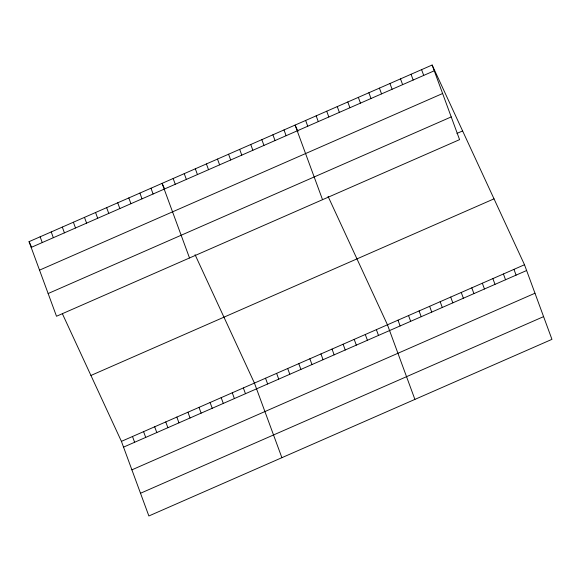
<?xml version="1.0" encoding="UTF-8"?>
<svg xmlns="http://www.w3.org/2000/svg" width="581" height="581" viewBox="0 0 581 581"><rect width="100%" height="100%" fill="white"/><g stroke="black" fill="none" stroke-linecap="round" stroke-linejoin="round"><path stroke-width="0.87" d="M432.133 65.028L459.578 139.636L56.502 316.253L29.05 241.652L432.133 65.028L524.498 264.747L551.95 339.348L148.867 515.972L121.422 441.364L62.385 313.733M31.171 247.419L434.254 70.795M39.53 270.136L442.613 93.512M48.143 293.536L451.219 116.919M456.935 133.419L462.614 130.936M90.941 375.457L494.017 198.84M121.422 441.364L524.498 264.747M123.542 447.13L526.626 270.514M131.902 469.847L534.978 293.231M140.515 493.254L543.591 316.63M297.988 131.357L295.083 125.082L322.535 199.682M328.062 196.385L387.454 324.794L414.899 399.401M164.605 188.854L162.07 183.364L189.515 257.971M195.049 254.674L254.434 383.082L281.887 457.683M29.05 241.652L31.592 247.143M513.96 269.366L516.081 275.133M503.415 273.985L505.535 279.751M421.588 69.647L423.709 75.414M492.877 278.604L494.997 284.37M411.043 74.266L413.171 80.033M482.332 283.223L484.452 288.989M400.505 78.885L402.626 84.652M471.794 287.842L473.914 293.608M389.96 83.504L392.081 89.271M461.249 292.461L463.369 298.227M379.422 88.123L381.543 93.89M450.703 297.08L452.824 302.846M368.877 92.742L370.998 98.509M440.166 301.699L442.286 307.465M358.339 97.361L360.46 103.127M429.62 306.318L431.741 312.084M347.794 101.98L349.915 107.746M419.083 310.937L421.203 316.703M337.249 106.606L339.369 112.365M408.537 315.556L410.658 321.322M326.711 111.225L328.831 116.992M397.992 320.175L400.12 325.941M316.166 115.844L318.286 121.611M305.628 120.463L307.748 126.23M376.372 329.652L378.492 335.419M365.282 334.511L367.403 340.277M284 129.941L286.121 135.7M354.199 339.369L356.32 345.136M272.91 134.792L275.038 140.558M343.117 344.228L345.237 349.994M261.828 139.651L263.948 145.417M332.027 349.079L334.155 354.846M250.745 144.509L252.866 150.276M320.944 353.938L323.065 359.704M239.662 149.368L241.783 155.134M309.862 358.797L311.982 364.563M228.573 154.219L230.693 159.986M298.779 363.655L300.9 369.422M217.49 159.078L219.611 164.844M287.689 368.514L289.81 374.273M206.408 163.936L208.528 169.703M276.607 373.365L278.727 379.132M195.318 168.795L197.446 174.561M265.524 378.224L267.645 383.99M184.235 173.654L186.356 179.42M173.153 178.505L175.273 184.271M243.352 387.941L245.472 393.707M232.269 392.792L234.39 398.559M150.98 188.222L153.101 193.989M221.179 397.651L223.307 403.417M139.898 193.081L142.018 198.847M210.097 402.51L212.218 408.276M128.815 197.939L130.936 203.706M199.014 407.368L201.135 413.135M117.725 202.791L119.846 208.557M187.932 412.227L190.052 417.993M106.643 207.649L108.763 213.416M176.842 417.078L178.963 422.845M95.56 212.508L97.681 218.274M165.759 421.937L167.88 427.703M84.47 217.367L86.598 223.133M154.677 426.795L156.797 432.562M73.388 222.225L75.508 227.984M143.587 431.654L145.715 437.42M62.305 227.077L64.426 232.843M132.504 436.513L134.625 442.279M51.222 231.935L53.343 237.702M40.133 236.794L42.253 242.56"/></g></svg>
